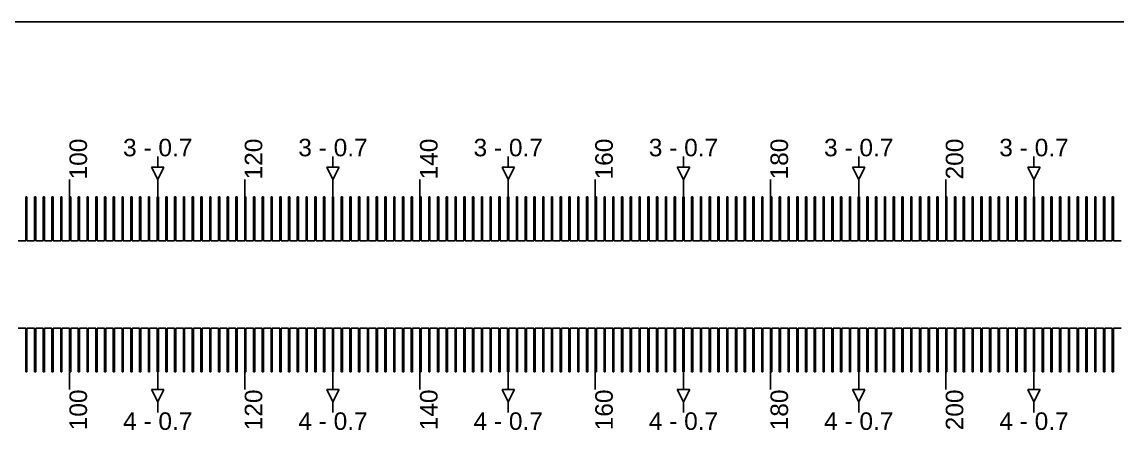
# Model space of a CAD drawing. Extents: x -119394 to 128420, y 74496 to 185496.
# Drawn here: x 4930 to 5555, y 112563 to 112796 of the extents above; entities that cross this region are included whole.
import ezdxf

# ---------------------------------------------------------------- set-up
doc = ezdxf.new("R2010")
doc.units = 13
doc.layers.add('CL - Label-1', color=120, linetype='Continuous')
doc.layers.add('CL - Label-2', color=132, linetype='Continuous')
doc.layers.add('CL - Sub-Micro', color=7, linetype='Continuous', true_color=0x47d1ff)
doc.styles.get("Standard").update_dxf_attribs({"font": 'arial.ttf'})

msp = doc.modelspace()

# ---------------------------------------------------------------- linework, layer by layer
for p, q in [((4356.79, 112795.86), (14856.79, 112795.86)), ((5007.14, 112712.94), (5007.14, 112718.94)), ((5107.14, 112712.94), (5107.14, 112718.94)), ((5207.14, 112712.94), (5207.14, 112718.94)), ((5307.14, 112712.94), (5307.14, 112718.94)), ((5407.14, 112712.94), (5407.14, 112718.94)), ((5507.14, 112712.94), (5507.14, 112718.94)), ((4956.79, 112695.86), (4956.79, 112705.86)), ((5007.14, 112695.86), (5007.14, 112705.86)), ((5056.79, 112695.86), (5056.79, 112705.86)), ((5107.14, 112695.86), (5107.14, 112705.86)), ((5156.79, 112695.86), (5156.79, 112705.86)), ((5207.14, 112695.86), (5207.14, 112705.86)), ((5256.79, 112695.86), (5256.79, 112705.86)), ((5307.14, 112695.86), (5307.14, 112705.86)), ((5356.79, 112695.86), (5356.79, 112705.86)), ((5407.14, 112695.86), (5407.14, 112705.86)), ((5456.79, 112695.86), (5456.79, 112705.86)), ((5507.14, 112695.86), (5507.14, 112705.86)), ((4956.79, 112595.86), (4956.79, 112585.86)), ((5007.14, 112595.86), (5007.14, 112585.86)), ((5056.79, 112595.86), (5056.79, 112585.86)), ((5107.14, 112595.86), (5107.14, 112585.86)), ((5156.79, 112595.86), (5156.79, 112585.86)), ((5207.14, 112595.86), (5207.14, 112585.86)), ((5256.79, 112595.86), (5256.79, 112585.86)), ((5307.14, 112595.86), (5307.14, 112585.86)), ((5356.79, 112595.86), (5356.79, 112585.86)), ((5407.14, 112595.86), (5407.14, 112585.86)), ((5456.79, 112595.86), (5456.79, 112585.86)), ((5507.14, 112595.86), (5507.14, 112585.86)), ((5007.14, 112578.79), (5007.14, 112572.79)), ((5107.14, 112578.79), (5107.14, 112572.79)), ((5207.14, 112578.79), (5207.14, 112572.79)), ((5307.14, 112578.79), (5307.14, 112572.79)), ((5407.14, 112578.79), (5407.14, 112572.79)), ((5507.14, 112578.79), (5507.14, 112572.79))]:
    msp.add_line(p, q)
at = {"layer": 'CL - Label-2'}
for p, q in [((5007.14, 112705.86), (5003.6, 112712.96)), ((5003.6, 112712.96), (5010.67, 112712.96)), ((5007.14, 112705.86), (5010.67, 112712.96)), ((5107.14, 112705.86), (5103.6, 112712.96)), ((5103.6, 112712.96), (5110.67, 112712.96)), ((5107.14, 112705.86), (5110.67, 112712.96)), ((5207.14, 112705.86), (5203.6, 112712.96)), ((5203.6, 112712.96), (5210.67, 112712.96)), ((5207.14, 112705.86), (5210.67, 112712.96)), ((5307.14, 112705.86), (5303.6, 112712.96)), ((5303.6, 112712.96), (5310.67, 112712.96)), ((5307.14, 112705.86), (5310.67, 112712.96)), ((5407.14, 112705.86), (5403.6, 112712.96)), ((5403.6, 112712.96), (5410.67, 112712.96)), ((5407.14, 112705.86), (5410.67, 112712.96)), ((5507.14, 112705.86), (5503.6, 112712.96)), ((5503.6, 112712.96), (5510.67, 112712.96)), ((5507.14, 112705.86), (5510.67, 112712.96)), ((5007.14, 112578.79), (5003.6, 112585.89)), ((5003.6, 112585.89), (5010.67, 112585.89)), ((5007.14, 112578.79), (5010.67, 112585.89)), ((5107.14, 112578.79), (5103.6, 112585.89)), ((5103.6, 112585.89), (5110.67, 112585.89)), ((5107.14, 112578.79), (5110.67, 112585.89)), ((5207.14, 112578.79), (5203.6, 112585.89)), ((5203.6, 112585.89), (5210.67, 112585.89)), ((5207.14, 112578.79), (5210.67, 112585.89)), ((5307.14, 112578.79), (5303.6, 112585.89)), ((5303.6, 112585.89), (5310.67, 112585.89)), ((5307.14, 112578.79), (5310.67, 112585.89)), ((5407.14, 112578.79), (5403.6, 112585.89)), ((5403.6, 112585.89), (5410.67, 112585.89)), ((5407.14, 112578.79), (5410.67, 112585.89)), ((5507.14, 112578.79), (5503.6, 112585.89)), ((5503.6, 112585.89), (5510.67, 112585.89)), ((5507.14, 112578.79), (5510.67, 112585.89))]:
    msp.add_line(p, q, dxfattribs=at)
at = {"layer": 'CL - Sub-Micro'}
for p, q in [((4931.79, 112670.86), (4931.79, 112695.86)), ((4931.79, 112695.86), (4932.49, 112695.86)), ((4932.49, 112695.86), (4932.49, 112670.86)), ((4936.79, 112670.86), (4936.79, 112695.86)), ((4936.79, 112695.86), (4937.49, 112695.86)), ((4937.49, 112695.86), (4937.49, 112670.86)), ((4941.79, 112670.86), (4941.79, 112695.86)), ((4941.79, 112695.86), (4942.49, 112695.86)), ((4942.49, 112695.86), (4942.49, 112670.86)), ((4946.79, 112670.86), (4946.79, 112695.86)), ((4946.79, 112695.86), (4947.49, 112695.86)), ((4947.49, 112695.86), (4947.49, 112670.86)), ((4951.79, 112670.86), (4951.79, 112695.86)), ((4951.79, 112695.86), (4952.49, 112695.86)), ((4952.49, 112695.86), (4952.49, 112670.86)), ((4956.79, 112670.86), (4956.79, 112695.86)), ((4956.79, 112695.86), (4957.49, 112695.86)), ((4957.49, 112695.86), (4957.49, 112670.86)), ((4961.79, 112670.86), (4961.79, 112695.86)), ((4961.79, 112695.86), (4962.49, 112695.86)), ((4962.49, 112695.86), (4962.49, 112670.86)), ((4966.79, 112670.86), (4966.79, 112695.86)), ((4966.79, 112695.86), (4967.49, 112695.86)), ((4967.49, 112695.86), (4967.49, 112670.86)), ((4971.79, 112670.86), (4971.79, 112695.86)), ((4971.79, 112695.86), (4972.49, 112695.86)), ((4972.49, 112695.86), (4972.49, 112670.86)), ((4976.79, 112670.86), (4976.79, 112695.86)), ((4976.79, 112695.86), (4977.49, 112695.86)), ((4977.49, 112695.86), (4977.49, 112670.86)), ((4981.79, 112670.86), (4981.79, 112695.86)), ((4981.79, 112695.86), (4982.49, 112695.86)), ((4982.49, 112695.86), (4982.49, 112670.86)), ((4986.79, 112670.86), (4986.79, 112695.86)), ((4986.79, 112695.86), (4987.49, 112695.86)), ((4987.49, 112695.86), (4987.49, 112670.86)), ((4991.79, 112670.86), (4991.79, 112695.86)), ((4991.79, 112695.86), (4992.49, 112695.86)), ((4992.49, 112695.86), (4992.49, 112670.86)), ((4996.79, 112670.86), (4996.79, 112695.86)), ((4996.79, 112695.86), (4997.49, 112695.86)), ((4997.49, 112695.86), (4997.49, 112670.86)), ((5001.79, 112670.86), (5001.79, 112695.86)), ((5001.79, 112695.86), (5002.49, 112695.86)), ((5002.49, 112695.86), (5002.49, 112670.86)), ((5006.79, 112670.86), (5006.79, 112695.86)), ((5006.79, 112695.86), (5007.49, 112695.86)), ((5007.49, 112695.86), (5007.49, 112670.86)), ((5011.79, 112670.86), (5011.79, 112695.86)), ((5011.79, 112695.86), (5012.49, 112695.86)), ((5012.49, 112695.86), (5012.49, 112670.86)), ((5016.79, 112670.86), (5016.79, 112695.86)), ((5016.79, 112695.86), (5017.49, 112695.86)), ((5017.49, 112695.86), (5017.49, 112670.86)), ((5021.79, 112670.86), (5021.79, 112695.86)), ((5021.79, 112695.86), (5022.49, 112695.86)), ((5022.49, 112695.86), (5022.49, 112670.86)), ((5026.79, 112670.86), (5026.79, 112695.86)), ((5026.79, 112695.86), (5027.49, 112695.86)), ((5027.49, 112695.86), (5027.49, 112670.86)), ((5031.79, 112670.86), (5031.79, 112695.86)), ((5031.79, 112695.86), (5032.49, 112695.86)), ((5032.49, 112695.86), (5032.49, 112670.86)), ((5036.79, 112670.86), (5036.79, 112695.86)), ((5036.79, 112695.86), (5037.49, 112695.86)), ((5037.49, 112695.86), (5037.49, 112670.86)), ((5041.79, 112670.86), (5041.79, 112695.86)), ((5041.79, 112695.86), (5042.49, 112695.86)), ((5042.49, 112695.86), (5042.49, 112670.86)), ((5046.79, 112670.86), (5046.79, 112695.86)), ((5046.79, 112695.86), (5047.49, 112695.86)), ((5047.49, 112695.86), (5047.49, 112670.86)), ((5051.79, 112670.86), (5051.79, 112695.86)), ((5051.79, 112695.86), (5052.49, 112695.86)), ((5052.49, 112695.86), (5052.49, 112670.86)), ((5056.79, 112670.86), (5056.79, 112695.86)), ((5056.79, 112695.86), (5057.49, 112695.86)), ((5057.49, 112695.86), (5057.49, 112670.86)), ((5061.79, 112670.86), (5061.79, 112695.86)), ((5061.79, 112695.86), (5062.49, 112695.86)), ((5062.49, 112695.86), (5062.49, 112670.86)), ((5066.79, 112670.86), (5066.79, 112695.86)), ((5066.79, 112695.86), (5067.49, 112695.86)), ((5067.49, 112695.86), (5067.49, 112670.86)), ((5071.79, 112670.86), (5071.79, 112695.86)), ((5071.79, 112695.86), (5072.49, 112695.86)), ((5072.49, 112695.86), (5072.49, 112670.86)), ((5076.79, 112670.86), (5076.79, 112695.86)), ((5076.79, 112695.86), (5077.49, 112695.86)), ((5077.49, 112695.86), (5077.49, 112670.86)), ((5081.79, 112670.86), (5081.79, 112695.86)), ((5081.79, 112695.86), (5082.49, 112695.86)), ((5082.49, 112695.86), (5082.49, 112670.86)), ((5086.79, 112670.86), (5086.79, 112695.86)), ((5086.79, 112695.86), (5087.49, 112695.86)), ((5087.49, 112695.86), (5087.49, 112670.86)), ((5091.79, 112670.86), (5091.79, 112695.86)), ((5091.79, 112695.86), (5092.49, 112695.86)), ((5092.49, 112695.86), (5092.49, 112670.86)), ((5096.79, 112670.86), (5096.79, 112695.86)), ((5096.79, 112695.86), (5097.49, 112695.86)), ((5097.49, 112695.86), (5097.49, 112670.86)), ((5101.79, 112670.86), (5101.79, 112695.86)), ((5101.79, 112695.86), (5102.49, 112695.86)), ((5102.49, 112695.86), (5102.49, 112670.86)), ((5106.79, 112670.86), (5106.79, 112695.86)), ((5106.79, 112695.86), (5107.49, 112695.86)), ((5107.49, 112695.86), (5107.49, 112670.86)), ((5111.79, 112670.86), (5111.79, 112695.86)), ((5111.79, 112695.86), (5112.49, 112695.86)), ((5112.49, 112695.86), (5112.49, 112670.86)), ((5116.79, 112670.86), (5116.79, 112695.86)), ((5116.79, 112695.86), (5117.49, 112695.86)), ((5117.49, 112695.86), (5117.49, 112670.86)), ((5121.79, 112670.86), (5121.79, 112695.86)), ((5121.79, 112695.86), (5122.49, 112695.86)), ((5122.49, 112695.86), (5122.49, 112670.86)), ((5126.79, 112670.86), (5126.79, 112695.86)), ((5126.79, 112695.86), (5127.49, 112695.86)), ((5127.49, 112695.86), (5127.49, 112670.86)), ((5131.79, 112670.86), (5131.79, 112695.86)), ((5131.79, 112695.86), (5132.49, 112695.86)), ((5132.49, 112695.86), (5132.49, 112670.86)), ((5136.79, 112670.86), (5136.79, 112695.86)), ((5136.79, 112695.86), (5137.49, 112695.86)), ((5137.49, 112695.86), (5137.49, 112670.86)), ((5141.79, 112670.86), (5141.79, 112695.86)), ((5141.79, 112695.86), (5142.49, 112695.86)), ((5142.49, 112695.86), (5142.49, 112670.86)), ((5146.79, 112670.86), (5146.79, 112695.86)), ((5146.79, 112695.86), (5147.49, 112695.86)), ((5147.49, 112695.86), (5147.49, 112670.86)), ((5151.79, 112670.86), (5151.79, 112695.86)), ((5151.79, 112695.86), (5152.49, 112695.86)), ((5152.49, 112695.86), (5152.49, 112670.86)), ((5156.79, 112670.86), (5156.79, 112695.86)), ((5156.79, 112695.86), (5157.49, 112695.86)), ((5157.49, 112695.86), (5157.49, 112670.86)), ((5161.79, 112670.86), (5161.79, 112695.86)), ((5161.79, 112695.86), (5162.49, 112695.86)), ((5162.49, 112695.86), (5162.49, 112670.86)), ((5166.79, 112670.86), (5166.79, 112695.86)), ((5166.79, 112695.86), (5167.49, 112695.86)), ((5167.49, 112695.86), (5167.49, 112670.86)), ((5171.79, 112670.86), (5171.79, 112695.86)), ((5171.79, 112695.86), (5172.49, 112695.86)), ((5172.49, 112695.86), (5172.49, 112670.86)), ((5176.79, 112670.86), (5176.79, 112695.86)), ((5176.79, 112695.86), (5177.49, 112695.86)), ((5177.49, 112695.86), (5177.49, 112670.86)), ((5181.79, 112670.86), (5181.79, 112695.86)), ((5181.79, 112695.86), (5182.49, 112695.86)), ((5182.49, 112695.86), (5182.49, 112670.86)), ((5186.79, 112670.86), (5186.79, 112695.86)), ((5186.79, 112695.86), (5187.49, 112695.86)), ((5187.49, 112695.86), (5187.49, 112670.86)), ((5191.79, 112670.86), (5191.79, 112695.86)), ((5191.79, 112695.86), (5192.49, 112695.86)), ((5192.49, 112695.86), (5192.49, 112670.86)), ((5196.79, 112670.86), (5196.79, 112695.86)), ((5196.79, 112695.86), (5197.49, 112695.86)), ((5197.49, 112695.86), (5197.49, 112670.86)), ((5201.79, 112670.86), (5201.79, 112695.86)), ((5201.79, 112695.86), (5202.49, 112695.86)), ((5202.49, 112695.86), (5202.49, 112670.86)), ((5206.79, 112670.86), (5206.79, 112695.86)), ((5206.79, 112695.86), (5207.49, 112695.86)), ((5207.49, 112695.86), (5207.49, 112670.86)), ((5211.79, 112670.86), (5211.79, 112695.86)), ((5211.79, 112695.86), (5212.49, 112695.86)), ((5212.49, 112695.86), (5212.49, 112670.86)), ((5216.79, 112670.86), (5216.79, 112695.86)), ((5216.79, 112695.86), (5217.49, 112695.86)), ((5217.49, 112695.86), (5217.49, 112670.86)), ((5221.79, 112670.86), (5221.79, 112695.86)), ((5221.79, 112695.86), (5222.49, 112695.86)), ((5222.49, 112695.86), (5222.49, 112670.86)), ((5226.79, 112670.86), (5226.79, 112695.86)), ((5226.79, 112695.86), (5227.49, 112695.86)), ((5227.49, 112695.86), (5227.49, 112670.86)), ((5231.79, 112670.86), (5231.79, 112695.86)), ((5231.79, 112695.86), (5232.49, 112695.86)), ((5232.49, 112695.86), (5232.49, 112670.86)), ((5236.79, 112670.86), (5236.79, 112695.86)), ((5236.79, 112695.86), (5237.49, 112695.86)), ((5237.49, 112695.86), (5237.49, 112670.86)), ((5241.79, 112670.86), (5241.79, 112695.86)), ((5241.79, 112695.86), (5242.49, 112695.86)), ((5242.49, 112695.86), (5242.49, 112670.86)), ((5246.79, 112670.86), (5246.79, 112695.86)), ((5246.79, 112695.86), (5247.49, 112695.86)), ((5247.49, 112695.86), (5247.49, 112670.86)), ((5251.79, 112670.86), (5251.79, 112695.86)), ((5251.79, 112695.86), (5252.49, 112695.86)), ((5252.49, 112695.86), (5252.49, 112670.86)), ((5256.79, 112670.86), (5256.79, 112695.86)), ((5256.79, 112695.86), (5257.49, 112695.86)), ((5257.49, 112695.86), (5257.49, 112670.86)), ((5261.79, 112670.86), (5261.79, 112695.86)), ((5261.79, 112695.86), (5262.49, 112695.86)), ((5262.49, 112695.86), (5262.49, 112670.86)), ((5266.79, 112670.86), (5266.79, 112695.86)), ((5266.79, 112695.86), (5267.49, 112695.86)), ((5267.49, 112695.86), (5267.49, 112670.86)), ((5271.79, 112670.86), (5271.79, 112695.86)), ((5271.79, 112695.86), (5272.49, 112695.86)), ((5272.49, 112695.86), (5272.49, 112670.86)), ((5276.79, 112670.86), (5276.79, 112695.86)), ((5276.79, 112695.86), (5277.49, 112695.86)), ((5277.49, 112695.86), (5277.49, 112670.86)), ((5281.79, 112670.86), (5281.79, 112695.86)), ((5281.79, 112695.86), (5282.49, 112695.86)), ((5282.49, 112695.86), (5282.49, 112670.86)), ((5286.79, 112670.86), (5286.79, 112695.86)), ((5286.79, 112695.86), (5287.49, 112695.86)), ((5287.49, 112695.86), (5287.49, 112670.86)), ((5291.79, 112670.86), (5291.79, 112695.86)), ((5291.79, 112695.86), (5292.49, 112695.86)), ((5292.49, 112695.86), (5292.49, 112670.86)), ((5296.79, 112670.86), (5296.79, 112695.86)), ((5296.79, 112695.86), (5297.49, 112695.86)), ((5297.49, 112695.86), (5297.49, 112670.86)), ((5301.79, 112670.86), (5301.79, 112695.86)), ((5301.79, 112695.86), (5302.49, 112695.86)), ((5302.49, 112695.86), (5302.49, 112670.86)), ((5306.79, 112670.86), (5306.79, 112695.86)), ((5306.79, 112695.86), (5307.49, 112695.86)), ((5307.49, 112695.86), (5307.49, 112670.86)), ((5311.79, 112670.86), (5311.79, 112695.86)), ((5311.79, 112695.86), (5312.49, 112695.86)), ((5312.49, 112695.86), (5312.49, 112670.86)), ((5316.79, 112670.86), (5316.79, 112695.86)), ((5316.79, 112695.86), (5317.49, 112695.86)), ((5317.49, 112695.86), (5317.49, 112670.86)), ((5321.79, 112670.86), (5321.79, 112695.86)), ((5321.79, 112695.86), (5322.49, 112695.86)), ((5322.49, 112695.86), (5322.49, 112670.86)), ((5326.79, 112670.86), (5326.79, 112695.86)), ((5326.79, 112695.86), (5327.49, 112695.86)), ((5327.49, 112695.86), (5327.49, 112670.86)), ((5331.79, 112670.86), (5331.79, 112695.86)), ((5331.79, 112695.86), (5332.49, 112695.86)), ((5332.49, 112695.86), (5332.49, 112670.86)), ((5336.79, 112670.86), (5336.79, 112695.86)), ((5336.79, 112695.86), (5337.49, 112695.86)), ((5337.49, 112695.86), (5337.49, 112670.86)), ((5341.79, 112670.86), (5341.79, 112695.86)), ((5341.79, 112695.86), (5342.49, 112695.86)), ((5342.49, 112695.86), (5342.49, 112670.86)), ((5346.79, 112670.86), (5346.79, 112695.86)), ((5346.79, 112695.86), (5347.49, 112695.86)), ((5347.49, 112695.86), (5347.49, 112670.86)), ((5351.79, 112670.86), (5351.79, 112695.86)), ((5351.79, 112695.86), (5352.49, 112695.86)), ((5352.49, 112695.86), (5352.49, 112670.86)), ((5356.79, 112670.86), (5356.79, 112695.86)), ((5356.79, 112695.86), (5357.49, 112695.86)), ((5357.49, 112695.86), (5357.49, 112670.86)), ((5361.79, 112670.86), (5361.79, 112695.86)), ((5361.79, 112695.86), (5362.49, 112695.86)), ((5362.49, 112695.86), (5362.49, 112670.86)), ((5366.79, 112670.86), (5366.79, 112695.86)), ((5366.79, 112695.86), (5367.49, 112695.86)), ((5367.49, 112695.86), (5367.49, 112670.86)), ((5371.79, 112670.86), (5371.79, 112695.86)), ((5371.79, 112695.86), (5372.49, 112695.86)), ((5372.49, 112695.86), (5372.49, 112670.86)), ((5376.79, 112670.86), (5376.79, 112695.86)), ((5376.79, 112695.86), (5377.49, 112695.86)), ((5377.49, 112695.86), (5377.49, 112670.86)), ((5381.79, 112670.86), (5381.79, 112695.86)), ((5381.79, 112695.86), (5382.49, 112695.86)), ((5382.49, 112695.86), (5382.49, 112670.86)), ((5386.79, 112670.86), (5386.79, 112695.86)), ((5386.79, 112695.86), (5387.49, 112695.86)), ((5387.49, 112695.86), (5387.49, 112670.86)), ((5391.79, 112670.86), (5391.79, 112695.86)), ((5391.79, 112695.86), (5392.49, 112695.86)), ((5392.49, 112695.86), (5392.49, 112670.86)), ((5396.79, 112670.86), (5396.79, 112695.86)), ((5396.79, 112695.86), (5397.49, 112695.86)), ((5397.49, 112695.86), (5397.49, 112670.86)), ((5401.79, 112670.86), (5401.79, 112695.86)), ((5401.79, 112695.86), (5402.49, 112695.86)), ((5402.49, 112695.86), (5402.49, 112670.86)), ((5406.79, 112670.86), (5406.79, 112695.86)), ((5406.79, 112695.86), (5407.49, 112695.86)), ((5407.49, 112695.86), (5407.49, 112670.86)), ((5411.79, 112670.86), (5411.79, 112695.86)), ((5411.79, 112695.86), (5412.49, 112695.86)), ((5412.49, 112695.86), (5412.49, 112670.86)), ((5416.79, 112670.86), (5416.79, 112695.86)), ((5416.79, 112695.86), (5417.49, 112695.86)), ((5417.49, 112695.86), (5417.49, 112670.86)), ((5421.79, 112670.86), (5421.79, 112695.86)), ((5421.79, 112695.86), (5422.49, 112695.86)), ((5422.49, 112695.86), (5422.49, 112670.86)), ((5426.79, 112670.86), (5426.79, 112695.86)), ((5426.79, 112695.86), (5427.49, 112695.86)), ((5427.49, 112695.86), (5427.49, 112670.86)), ((5431.79, 112670.86), (5431.79, 112695.86)), ((5431.79, 112695.86), (5432.49, 112695.86)), ((5432.49, 112695.86), (5432.49, 112670.86)), ((5436.79, 112670.86), (5436.79, 112695.86)), ((5436.79, 112695.86), (5437.49, 112695.86)), ((5437.49, 112695.86), (5437.49, 112670.86)), ((5441.79, 112670.86), (5441.79, 112695.86)), ((5441.79, 112695.86), (5442.49, 112695.86)), ((5442.49, 112695.86), (5442.49, 112670.86)), ((5446.79, 112670.86), (5446.79, 112695.86)), ((5446.79, 112695.86), (5447.49, 112695.86)), ((5447.49, 112695.86), (5447.49, 112670.86)), ((5451.79, 112670.86), (5451.79, 112695.86)), ((5451.79, 112695.86), (5452.49, 112695.86)), ((5452.49, 112695.86), (5452.49, 112670.86)), ((5456.79, 112670.86), (5456.79, 112695.86)), ((5456.79, 112695.86), (5457.49, 112695.86)), ((5457.49, 112695.86), (5457.49, 112670.86)), ((5461.79, 112670.86), (5461.79, 112695.86)), ((5461.79, 112695.86), (5462.49, 112695.86)), ((5462.49, 112695.86), (5462.49, 112670.86)), ((5466.79, 112670.86), (5466.79, 112695.86)), ((5466.79, 112695.86), (5467.49, 112695.86)), ((5467.49, 112695.86), (5467.49, 112670.86)), ((5471.79, 112670.86), (5471.79, 112695.86)), ((5471.79, 112695.86), (5472.49, 112695.86)), ((5472.49, 112695.86), (5472.49, 112670.86)), ((5476.79, 112670.86), (5476.79, 112695.86)), ((5476.79, 112695.86), (5477.49, 112695.86)), ((5477.49, 112695.86), (5477.49, 112670.86)), ((5481.79, 112670.86), (5481.79, 112695.86)), ((5481.79, 112695.86), (5482.49, 112695.86)), ((5482.49, 112695.86), (5482.49, 112670.86)), ((5486.79, 112670.86), (5486.79, 112695.86)), ((5486.79, 112695.86), (5487.49, 112695.86)), ((5487.49, 112695.86), (5487.49, 112670.86)), ((5491.79, 112670.86), (5491.79, 112695.86)), ((5491.79, 112695.86), (5492.49, 112695.86)), ((5492.49, 112695.86), (5492.49, 112670.86)), ((5496.79, 112670.86), (5496.79, 112695.86)), ((5496.79, 112695.86), (5497.49, 112695.86)), ((5497.49, 112695.86), (5497.49, 112670.86)), ((5501.79, 112670.86), (5501.79, 112695.86)), ((5501.79, 112695.86), (5502.49, 112695.86)), ((5502.49, 112695.86), (5502.49, 112670.86)), ((5506.79, 112670.86), (5506.79, 112695.86)), ((5506.79, 112695.86), (5507.49, 112695.86)), ((5507.49, 112695.86), (5507.49, 112670.86)), ((5511.79, 112670.86), (5511.79, 112695.86)), ((5511.79, 112695.86), (5512.49, 112695.86)), ((5512.49, 112695.86), (5512.49, 112670.86)), ((5516.79, 112670.86), (5516.79, 112695.86)), ((5516.79, 112695.86), (5517.49, 112695.86)), ((5517.49, 112695.86), (5517.49, 112670.86)), ((5521.79, 112670.86), (5521.79, 112695.86)), ((5521.79, 112695.86), (5522.49, 112695.86)), ((5522.49, 112695.86), (5522.49, 112670.86)), ((5526.79, 112670.86), (5526.79, 112695.86)), ((5526.79, 112695.86), (5527.49, 112695.86)), ((5527.49, 112695.86), (5527.49, 112670.86)), ((5531.79, 112670.86), (5531.79, 112695.86)), ((5531.79, 112695.86), (5532.49, 112695.86)), ((5532.49, 112695.86), (5532.49, 112670.86)), ((5536.79, 112670.86), (5536.79, 112695.86)), ((5536.79, 112695.86), (5537.49, 112695.86)), ((5537.49, 112695.86), (5537.49, 112670.86)), ((5541.79, 112670.86), (5541.79, 112695.86)), ((5541.79, 112695.86), (5542.49, 112695.86)), ((5542.49, 112695.86), (5542.49, 112670.86)), ((5546.79, 112670.86), (5546.79, 112695.86)), ((5546.79, 112695.86), (5547.49, 112695.86)), ((5547.49, 112695.86), (5547.49, 112670.86)), ((5551.79, 112670.86), (5551.79, 112695.86)), ((5551.79, 112695.86), (5552.49, 112695.86)), ((5552.49, 112695.86), (5552.49, 112670.86)), ((4927.49, 112670.86), (4931.79, 112670.86)), ((4932.49, 112670.86), (4936.79, 112670.86)), ((4937.49, 112670.86), (4941.79, 112670.86)), ((4942.49, 112670.86), (4946.79, 112670.86)), ((4947.49, 112670.86), (4951.79, 112670.86)), ((4952.49, 112670.86), (4956.79, 112670.86)), ((4957.49, 112670.86), (4961.79, 112670.86)), ((4962.49, 112670.86), (4966.79, 112670.86)), ((4967.49, 112670.86), (4971.79, 112670.86)), ((4972.49, 112670.86), (4976.79, 112670.86)), ((4977.49, 112670.86), (4981.79, 112670.86)), ((4982.49, 112670.86), (4986.79, 112670.86)), ((4987.49, 112670.86), (4991.79, 112670.86)), ((4992.49, 112670.86), (4996.79, 112670.86)), ((4997.49, 112670.86), (5001.79, 112670.86)), ((5002.49, 112670.86), (5006.79, 112670.86)), ((5007.49, 112670.86), (5011.79, 112670.86)), ((5012.49, 112670.86), (5016.79, 112670.86)), ((5017.49, 112670.86), (5021.79, 112670.86)), ((5022.49, 112670.86), (5026.79, 112670.86)), ((5027.49, 112670.86), (5031.79, 112670.86)), ((5032.49, 112670.86), (5036.79, 112670.86)), ((5037.49, 112670.86), (5041.79, 112670.86)), ((5042.49, 112670.86), (5046.79, 112670.86)), ((5047.49, 112670.86), (5051.79, 112670.86)), ((5052.49, 112670.86), (5056.79, 112670.86)), ((5057.49, 112670.86), (5061.79, 112670.86)), ((5062.49, 112670.86), (5066.79, 112670.86)), ((5067.49, 112670.86), (5071.79, 112670.86)), ((5072.49, 112670.86), (5076.79, 112670.86)), ((5077.49, 112670.86), (5081.79, 112670.86)), ((5082.49, 112670.86), (5086.79, 112670.86)), ((5087.49, 112670.86), (5091.79, 112670.86)), ((5092.49, 112670.86), (5096.79, 112670.86)), ((5097.49, 112670.86), (5101.79, 112670.86)), ((5102.49, 112670.86), (5106.79, 112670.86)), ((5107.49, 112670.86), (5111.79, 112670.86)), ((5112.49, 112670.86), (5116.79, 112670.86)), ((5117.49, 112670.86), (5121.79, 112670.86)), ((5122.49, 112670.86), (5126.79, 112670.86)), ((5127.49, 112670.86), (5131.79, 112670.86)), ((5132.49, 112670.86), (5136.79, 112670.86)), ((5137.49, 112670.86), (5141.79, 112670.86)), ((5142.49, 112670.86), (5146.79, 112670.86)), ((5147.49, 112670.86), (5151.79, 112670.86)), ((5152.49, 112670.86), (5156.79, 112670.86)), ((5157.49, 112670.86), (5161.79, 112670.86)), ((5162.49, 112670.86), (5166.79, 112670.86)), ((5167.49, 112670.86), (5171.79, 112670.86)), ((5172.49, 112670.86), (5176.79, 112670.86)), ((5177.49, 112670.86), (5181.79, 112670.86)), ((5182.49, 112670.86), (5186.79, 112670.86)), ((5187.49, 112670.86), (5191.79, 112670.86)), ((5192.49, 112670.86), (5196.79, 112670.86)), ((5197.49, 112670.86), (5201.79, 112670.86)), ((5202.49, 112670.86), (5206.79, 112670.86)), ((5207.49, 112670.86), (5211.79, 112670.86)), ((5212.49, 112670.86), (5216.79, 112670.86)), ((5217.49, 112670.86), (5221.79, 112670.86)), ((5222.49, 112670.86), (5226.79, 112670.86)), ((5227.49, 112670.86), (5231.79, 112670.86)), ((5232.49, 112670.86), (5236.79, 112670.86)), ((5237.49, 112670.86), (5241.79, 112670.86)), ((5242.49, 112670.86), (5246.79, 112670.86)), ((5247.49, 112670.86), (5251.79, 112670.86)), ((5252.49, 112670.86), (5256.79, 112670.86)), ((5257.49, 112670.86), (5261.79, 112670.86)), ((5262.49, 112670.86), (5266.79, 112670.86)), ((5267.49, 112670.86), (5271.79, 112670.86)), ((5272.49, 112670.86), (5276.79, 112670.86)), ((5277.49, 112670.86), (5281.79, 112670.86)), ((5282.49, 112670.86), (5286.79, 112670.86)), ((5287.49, 112670.86), (5291.79, 112670.86)), ((5292.49, 112670.86), (5296.79, 112670.86)), ((5297.49, 112670.86), (5301.79, 112670.86)), ((5302.49, 112670.86), (5306.79, 112670.86)), ((5307.49, 112670.86), (5311.79, 112670.86)), ((5312.49, 112670.86), (5316.79, 112670.86)), ((5317.49, 112670.86), (5321.79, 112670.86)), ((5322.49, 112670.86), (5326.79, 112670.86)), ((5327.49, 112670.86), (5331.79, 112670.86)), ((5332.49, 112670.86), (5336.79, 112670.86)), ((5337.49, 112670.86), (5341.79, 112670.86)), ((5342.49, 112670.86), (5346.79, 112670.86)), ((5347.49, 112670.86), (5351.79, 112670.86)), ((5352.49, 112670.86), (5356.79, 112670.86)), ((5357.49, 112670.86), (5361.79, 112670.86)), ((5362.49, 112670.86), (5366.79, 112670.86)), ((5367.49, 112670.86), (5371.79, 112670.86)), ((5372.49, 112670.86), (5376.79, 112670.86)), ((5377.49, 112670.86), (5381.79, 112670.86)), ((5382.49, 112670.86), (5386.79, 112670.86)), ((5387.49, 112670.86), (5391.79, 112670.86)), ((5392.49, 112670.86), (5396.79, 112670.86)), ((5397.49, 112670.86), (5401.79, 112670.86)), ((5402.49, 112670.86), (5406.79, 112670.86)), ((5407.49, 112670.86), (5411.79, 112670.86)), ((5412.49, 112670.86), (5416.79, 112670.86)), ((5417.49, 112670.86), (5421.79, 112670.86)), ((5422.49, 112670.86), (5426.79, 112670.86)), ((5427.49, 112670.86), (5431.79, 112670.86)), ((5432.49, 112670.86), (5436.79, 112670.86)), ((5437.49, 112670.86), (5441.79, 112670.86)), ((5442.49, 112670.86), (5446.79, 112670.86)), ((5447.49, 112670.86), (5451.79, 112670.86)), ((5452.49, 112670.86), (5456.79, 112670.86)), ((5457.49, 112670.86), (5461.79, 112670.86)), ((5462.49, 112670.86), (5466.79, 112670.86)), ((5467.49, 112670.86), (5471.79, 112670.86)), ((5472.49, 112670.86), (5476.79, 112670.86)), ((5477.49, 112670.86), (5481.79, 112670.86)), ((5482.49, 112670.86), (5486.79, 112670.86)), ((5487.49, 112670.86), (5491.79, 112670.86)), ((5492.49, 112670.86), (5496.79, 112670.86)), ((5497.49, 112670.86), (5501.79, 112670.86)), ((5502.49, 112670.86), (5506.79, 112670.86)), ((5507.49, 112670.86), (5511.79, 112670.86)), ((5512.49, 112670.86), (5516.79, 112670.86)), ((5517.49, 112670.86), (5521.79, 112670.86)), ((5522.49, 112670.86), (5526.79, 112670.86)), ((5527.49, 112670.86), (5531.79, 112670.86)), ((5532.49, 112670.86), (5536.79, 112670.86)), ((5537.49, 112670.86), (5541.79, 112670.86)), ((5542.49, 112670.86), (5546.79, 112670.86)), ((5547.49, 112670.86), (5551.79, 112670.86)), ((5552.49, 112670.86), (5556.79, 112670.86)), ((4927.49, 112620.86), (4931.79, 112620.86)), ((4931.79, 112620.86), (4931.79, 112595.86)), ((4932.49, 112595.86), (4932.49, 112620.86)), ((4932.49, 112620.86), (4936.79, 112620.86)), ((4936.79, 112620.86), (4936.79, 112595.86)), ((4937.49, 112595.86), (4937.49, 112620.86)), ((4937.49, 112620.86), (4941.79, 112620.86)), ((4941.79, 112620.86), (4941.79, 112595.86)), ((4942.49, 112595.86), (4942.49, 112620.86)), ((4942.49, 112620.86), (4946.79, 112620.86)), ((4946.79, 112620.86), (4946.79, 112595.86)), ((4947.49, 112595.86), (4947.49, 112620.86)), ((4947.49, 112620.86), (4951.79, 112620.86)), ((4951.79, 112620.86), (4951.79, 112595.86)), ((4952.49, 112595.86), (4952.49, 112620.86)), ((4952.49, 112620.86), (4956.79, 112620.86)), ((4956.79, 112620.86), (4956.79, 112595.86)), ((4957.49, 112595.86), (4957.49, 112620.86)), ((4957.49, 112620.86), (4961.79, 112620.86)), ((4961.79, 112620.86), (4961.79, 112595.86)), ((4962.49, 112595.86), (4962.49, 112620.86)), ((4962.49, 112620.86), (4966.79, 112620.86)), ((4966.79, 112620.86), (4966.79, 112595.86)), ((4967.49, 112595.86), (4967.49, 112620.86)), ((4967.49, 112620.86), (4971.79, 112620.86)), ((4971.79, 112620.86), (4971.79, 112595.86)), ((4972.49, 112595.86), (4972.49, 112620.86)), ((4972.49, 112620.86), (4976.79, 112620.86)), ((4976.79, 112620.86), (4976.79, 112595.86)), ((4977.49, 112595.86), (4977.49, 112620.86)), ((4977.49, 112620.86), (4981.79, 112620.86)), ((4981.79, 112620.86), (4981.79, 112595.86)), ((4982.49, 112595.86), (4982.49, 112620.86)), ((4982.49, 112620.86), (4986.79, 112620.86)), ((4986.79, 112620.86), (4986.79, 112595.86)), ((4987.49, 112595.86), (4987.49, 112620.86)), ((4987.49, 112620.86), (4991.79, 112620.86)), ((4991.79, 112620.86), (4991.79, 112595.86)), ((4992.49, 112595.86), (4992.49, 112620.86)), ((4992.49, 112620.86), (4996.79, 112620.86)), ((4996.79, 112620.86), (4996.79, 112595.86)), ((4997.49, 112595.86), (4997.49, 112620.86)), ((4997.49, 112620.86), (5001.79, 112620.86)), ((5001.79, 112620.86), (5001.79, 112595.86)), ((5002.49, 112595.86), (5002.49, 112620.86)), ((5002.49, 112620.86), (5006.79, 112620.86)), ((5006.79, 112620.86), (5006.79, 112595.86)), ((5007.49, 112595.86), (5007.49, 112620.86)), ((5007.49, 112620.86), (5011.79, 112620.86)), ((5011.79, 112620.86), (5011.79, 112595.86)), ((5012.49, 112595.86), (5012.49, 112620.86)), ((5012.49, 112620.86), (5016.79, 112620.86)), ((5016.79, 112620.86), (5016.79, 112595.86)), ((5017.49, 112595.86), (5017.49, 112620.86)), ((5017.49, 112620.86), (5021.79, 112620.86)), ((5021.79, 112620.86), (5021.79, 112595.86)), ((5022.49, 112595.86), (5022.49, 112620.86)), ((5022.49, 112620.86), (5026.79, 112620.86)), ((5026.79, 112620.86), (5026.79, 112595.86)), ((5027.49, 112595.86), (5027.49, 112620.86)), ((5027.49, 112620.86), (5031.79, 112620.86)), ((5031.79, 112620.86), (5031.79, 112595.86)), ((5032.49, 112595.86), (5032.49, 112620.86)), ((5032.49, 112620.86), (5036.79, 112620.86)), ((5036.79, 112620.86), (5036.79, 112595.86)), ((5037.49, 112595.86), (5037.49, 112620.86)), ((5037.49, 112620.86), (5041.79, 112620.86)), ((5041.79, 112620.86), (5041.79, 112595.86)), ((5042.49, 112595.86), (5042.49, 112620.86)), ((5042.49, 112620.86), (5046.79, 112620.86)), ((5046.79, 112620.86), (5046.79, 112595.86)), ((5047.49, 112595.86), (5047.49, 112620.86)), ((5047.49, 112620.86), (5051.79, 112620.86)), ((5051.79, 112620.86), (5051.79, 112595.86)), ((5052.49, 112595.86), (5052.49, 112620.86)), ((5052.49, 112620.86), (5056.79, 112620.86)), ((5056.79, 112620.86), (5056.79, 112595.86)), ((5057.49, 112595.86), (5057.49, 112620.86)), ((5057.49, 112620.86), (5061.79, 112620.86)), ((5061.79, 112620.86), (5061.79, 112595.86)), ((5062.49, 112595.86), (5062.49, 112620.86)), ((5062.49, 112620.86), (5066.79, 112620.86)), ((5066.79, 112620.86), (5066.79, 112595.86)), ((5067.49, 112595.86), (5067.49, 112620.86)), ((5067.49, 112620.86), (5071.79, 112620.86)), ((5071.79, 112620.86), (5071.79, 112595.86)), ((5072.49, 112595.86), (5072.49, 112620.86)), ((5072.49, 112620.86), (5076.79, 112620.86)), ((5076.79, 112620.86), (5076.79, 112595.86)), ((5077.49, 112595.86), (5077.49, 112620.86)), ((5077.49, 112620.86), (5081.79, 112620.86)), ((5081.79, 112620.86), (5081.79, 112595.86)), ((5082.49, 112595.86), (5082.49, 112620.86)), ((5082.49, 112620.86), (5086.79, 112620.86)), ((5086.79, 112620.86), (5086.79, 112595.86)), ((5087.49, 112595.86), (5087.49, 112620.86)), ((5087.49, 112620.86), (5091.79, 112620.86)), ((5091.79, 112620.86), (5091.79, 112595.86)), ((5092.49, 112595.86), (5092.49, 112620.86)), ((5092.49, 112620.86), (5096.79, 112620.86)), ((5096.79, 112620.86), (5096.79, 112595.86)), ((5097.49, 112595.86), (5097.49, 112620.86)), ((5097.49, 112620.86), (5101.79, 112620.86)), ((5101.79, 112620.86), (5101.79, 112595.86)), ((5102.49, 112595.86), (5102.49, 112620.86)), ((5102.49, 112620.86), (5106.79, 112620.86)), ((5106.79, 112620.86), (5106.79, 112595.86)), ((5107.49, 112595.86), (5107.49, 112620.86)), ((5107.49, 112620.86), (5111.79, 112620.86)), ((5111.79, 112620.86), (5111.79, 112595.86)), ((5112.49, 112595.86), (5112.49, 112620.86)), ((5112.49, 112620.86), (5116.79, 112620.86)), ((5116.79, 112620.86), (5116.79, 112595.86)), ((5117.49, 112595.86), (5117.49, 112620.86)), ((5117.49, 112620.86), (5121.79, 112620.86)), ((5121.79, 112620.86), (5121.79, 112595.86)), ((5122.49, 112595.86), (5122.49, 112620.86)), ((5122.49, 112620.86), (5126.79, 112620.86)), ((5126.79, 112620.86), (5126.79, 112595.86)), ((5127.49, 112595.86), (5127.49, 112620.86)), ((5127.49, 112620.86), (5131.79, 112620.86)), ((5131.79, 112620.86), (5131.79, 112595.86)), ((5132.49, 112595.86), (5132.49, 112620.86)), ((5132.49, 112620.86), (5136.79, 112620.86)), ((5136.79, 112620.86), (5136.79, 112595.86)), ((5137.49, 112595.86), (5137.49, 112620.86)), ((5137.49, 112620.86), (5141.79, 112620.86)), ((5141.79, 112620.86), (5141.79, 112595.86)), ((5142.49, 112595.86), (5142.49, 112620.86)), ((5142.49, 112620.86), (5146.79, 112620.86)), ((5146.79, 112620.86), (5146.79, 112595.86)), ((5147.49, 112595.86), (5147.49, 112620.86)), ((5147.49, 112620.86), (5151.79, 112620.86)), ((5151.79, 112620.86), (5151.79, 112595.86)), ((5152.49, 112595.86), (5152.49, 112620.86)), ((5152.49, 112620.86), (5156.79, 112620.86)), ((5156.79, 112620.86), (5156.79, 112595.86)), ((5157.49, 112595.86), (5157.49, 112620.86)), ((5157.49, 112620.86), (5161.79, 112620.86)), ((5161.79, 112620.86), (5161.79, 112595.86)), ((5162.49, 112595.86), (5162.49, 112620.86)), ((5162.49, 112620.86), (5166.79, 112620.86)), ((5166.79, 112620.86), (5166.79, 112595.86)), ((5167.49, 112595.86), (5167.49, 112620.86)), ((5167.49, 112620.86), (5171.79, 112620.86)), ((5171.79, 112620.86), (5171.79, 112595.86)), ((5172.49, 112595.86), (5172.49, 112620.86)), ((5172.49, 112620.86), (5176.79, 112620.86)), ((5176.79, 112620.86), (5176.79, 112595.86)), ((5177.49, 112595.86), (5177.49, 112620.86)), ((5177.49, 112620.86), (5181.79, 112620.86)), ((5181.79, 112620.86), (5181.79, 112595.86)), ((5182.49, 112595.86), (5182.49, 112620.86)), ((5182.49, 112620.86), (5186.79, 112620.86)), ((5186.79, 112620.86), (5186.79, 112595.86)), ((5187.49, 112595.86), (5187.49, 112620.86)), ((5187.49, 112620.86), (5191.79, 112620.86)), ((5191.79, 112620.86), (5191.79, 112595.86)), ((5192.49, 112595.86), (5192.49, 112620.86)), ((5192.49, 112620.86), (5196.79, 112620.86)), ((5196.79, 112620.86), (5196.79, 112595.86)), ((5197.49, 112595.86), (5197.49, 112620.86)), ((5197.49, 112620.86), (5201.79, 112620.86)), ((5201.79, 112620.86), (5201.79, 112595.86)), ((5202.49, 112595.86), (5202.49, 112620.86)), ((5202.49, 112620.86), (5206.79, 112620.86)), ((5206.79, 112620.86), (5206.79, 112595.86)), ((5207.49, 112595.86), (5207.49, 112620.86)), ((5207.49, 112620.86), (5211.79, 112620.86)), ((5211.79, 112620.86), (5211.79, 112595.86)), ((5212.49, 112595.86), (5212.49, 112620.86)), ((5212.49, 112620.86), (5216.79, 112620.86)), ((5216.79, 112620.86), (5216.79, 112595.86)), ((5217.49, 112595.86), (5217.49, 112620.86)), ((5217.49, 112620.86), (5221.79, 112620.86)), ((5221.79, 112620.86), (5221.79, 112595.86)), ((5222.49, 112595.86), (5222.49, 112620.86)), ((5222.49, 112620.86), (5226.79, 112620.86)), ((5226.79, 112620.86), (5226.79, 112595.86)), ((5227.49, 112595.86), (5227.49, 112620.86)), ((5227.49, 112620.86), (5231.79, 112620.86)), ((5231.79, 112620.86), (5231.79, 112595.86)), ((5232.49, 112595.86), (5232.49, 112620.86)), ((5232.49, 112620.86), (5236.79, 112620.86)), ((5236.79, 112620.86), (5236.79, 112595.86)), ((5237.49, 112595.86), (5237.49, 112620.86)), ((5237.49, 112620.86), (5241.79, 112620.86)), ((5241.79, 112620.86), (5241.79, 112595.86)), ((5242.49, 112595.86), (5242.49, 112620.86)), ((5242.49, 112620.86), (5246.79, 112620.86)), ((5246.79, 112620.86), (5246.79, 112595.86)), ((5247.49, 112595.86), (5247.49, 112620.86)), ((5247.49, 112620.86), (5251.79, 112620.86)), ((5251.79, 112620.86), (5251.79, 112595.86)), ((5252.49, 112595.86), (5252.49, 112620.86)), ((5252.49, 112620.86), (5256.79, 112620.86)), ((5256.79, 112620.86), (5256.79, 112595.86)), ((5257.49, 112595.86), (5257.49, 112620.86)), ((5257.49, 112620.86), (5261.79, 112620.86)), ((5261.79, 112620.86), (5261.79, 112595.86)), ((5262.49, 112595.86), (5262.49, 112620.86)), ((5262.49, 112620.86), (5266.79, 112620.86)), ((5266.79, 112620.86), (5266.79, 112595.86)), ((5267.49, 112595.86), (5267.49, 112620.86)), ((5267.49, 112620.86), (5271.79, 112620.86)), ((5271.79, 112620.86), (5271.79, 112595.86)), ((5272.49, 112595.86), (5272.49, 112620.86)), ((5272.49, 112620.86), (5276.79, 112620.86)), ((5276.79, 112620.86), (5276.79, 112595.86)), ((5277.49, 112595.86), (5277.49, 112620.86)), ((5277.49, 112620.86), (5281.79, 112620.86)), ((5281.79, 112620.86), (5281.79, 112595.86)), ((5282.49, 112595.86), (5282.49, 112620.86)), ((5282.49, 112620.86), (5286.79, 112620.86)), ((5286.79, 112620.86), (5286.79, 112595.86)), ((5287.49, 112595.86), (5287.49, 112620.86)), ((5287.49, 112620.86), (5291.79, 112620.86)), ((5291.79, 112620.86), (5291.79, 112595.86)), ((5292.49, 112595.86), (5292.49, 112620.86)), ((5292.49, 112620.86), (5296.79, 112620.86)), ((5296.79, 112620.86), (5296.79, 112595.86)), ((5297.49, 112595.86), (5297.49, 112620.86)), ((5297.49, 112620.86), (5301.79, 112620.86)), ((5301.79, 112620.86), (5301.79, 112595.86)), ((5302.49, 112595.86), (5302.49, 112620.86)), ((5302.49, 112620.86), (5306.79, 112620.86)), ((5306.79, 112620.86), (5306.79, 112595.86)), ((5307.49, 112595.86), (5307.49, 112620.86)), ((5307.49, 112620.86), (5311.79, 112620.86)), ((5311.79, 112620.86), (5311.79, 112595.86)), ((5312.49, 112595.86), (5312.49, 112620.86)), ((5312.49, 112620.86), (5316.79, 112620.86)), ((5316.79, 112620.86), (5316.79, 112595.86)), ((5317.49, 112595.86), (5317.49, 112620.86)), ((5317.49, 112620.86), (5321.79, 112620.86)), ((5321.79, 112620.86), (5321.79, 112595.86)), ((5322.49, 112595.86), (5322.49, 112620.86)), ((5322.49, 112620.86), (5326.79, 112620.86)), ((5326.79, 112620.86), (5326.79, 112595.86)), ((5327.49, 112595.86), (5327.49, 112620.86)), ((5327.49, 112620.86), (5331.79, 112620.86)), ((5331.79, 112620.86), (5331.79, 112595.86)), ((5332.49, 112595.86), (5332.49, 112620.86)), ((5332.49, 112620.86), (5336.79, 112620.86)), ((5336.79, 112620.86), (5336.79, 112595.86)), ((5337.49, 112595.86), (5337.49, 112620.86)), ((5337.49, 112620.86), (5341.79, 112620.86)), ((5341.79, 112620.86), (5341.79, 112595.86)), ((5342.49, 112595.86), (5342.49, 112620.86)), ((5342.49, 112620.86), (5346.79, 112620.86)), ((5346.79, 112620.86), (5346.79, 112595.86)), ((5347.49, 112595.86), (5347.49, 112620.86)), ((5347.49, 112620.86), (5351.79, 112620.86)), ((5351.79, 112620.86), (5351.79, 112595.86)), ((5352.49, 112595.86), (5352.49, 112620.86)), ((5352.49, 112620.86), (5356.79, 112620.86)), ((5356.79, 112620.86), (5356.79, 112595.86)), ((5357.49, 112595.86), (5357.49, 112620.86)), ((5357.49, 112620.86), (5361.79, 112620.86)), ((5361.79, 112620.86), (5361.79, 112595.86)), ((5362.49, 112595.86), (5362.49, 112620.86)), ((5362.49, 112620.86), (5366.79, 112620.86)), ((5366.79, 112620.86), (5366.79, 112595.86)), ((5367.49, 112595.86), (5367.49, 112620.86)), ((5367.49, 112620.86), (5371.79, 112620.86)), ((5371.79, 112620.86), (5371.79, 112595.86)), ((5372.49, 112595.86), (5372.49, 112620.86)), ((5372.49, 112620.86), (5376.79, 112620.86)), ((5376.79, 112620.86), (5376.79, 112595.86)), ((5377.49, 112595.86), (5377.49, 112620.86)), ((5377.49, 112620.86), (5381.79, 112620.86)), ((5381.79, 112620.86), (5381.79, 112595.86)), ((5382.49, 112595.86), (5382.49, 112620.86)), ((5382.49, 112620.86), (5386.79, 112620.86)), ((5386.79, 112620.86), (5386.79, 112595.86)), ((5387.49, 112595.86), (5387.49, 112620.86)), ((5387.49, 112620.86), (5391.79, 112620.86)), ((5391.79, 112620.86), (5391.79, 112595.86)), ((5392.49, 112595.86), (5392.49, 112620.86)), ((5392.49, 112620.86), (5396.79, 112620.86)), ((5396.79, 112620.86), (5396.79, 112595.86)), ((5397.49, 112595.86), (5397.49, 112620.86)), ((5397.49, 112620.86), (5401.79, 112620.86)), ((5401.79, 112620.86), (5401.79, 112595.86)), ((5402.49, 112595.86), (5402.49, 112620.86)), ((5402.49, 112620.86), (5406.79, 112620.86)), ((5406.79, 112620.86), (5406.79, 112595.86)), ((5407.49, 112595.86), (5407.49, 112620.86)), ((5407.49, 112620.86), (5411.79, 112620.86)), ((5411.79, 112620.86), (5411.79, 112595.86)), ((5412.49, 112595.86), (5412.49, 112620.86)), ((5412.49, 112620.86), (5416.79, 112620.86)), ((5416.79, 112620.86), (5416.79, 112595.86)), ((5417.49, 112595.86), (5417.49, 112620.86)), ((5417.49, 112620.86), (5421.79, 112620.86)), ((5421.79, 112620.86), (5421.79, 112595.86)), ((5422.49, 112595.86), (5422.49, 112620.86)), ((5422.49, 112620.86), (5426.79, 112620.86)), ((5426.79, 112620.86), (5426.79, 112595.86)), ((5427.49, 112595.86), (5427.49, 112620.86)), ((5427.49, 112620.86), (5431.79, 112620.86)), ((5431.79, 112620.86), (5431.79, 112595.86)), ((5432.49, 112595.86), (5432.49, 112620.86)), ((5432.49, 112620.86), (5436.79, 112620.86)), ((5436.79, 112620.86), (5436.79, 112595.86)), ((5437.49, 112595.86), (5437.49, 112620.86)), ((5437.49, 112620.86), (5441.79, 112620.86)), ((5441.79, 112620.86), (5441.79, 112595.86)), ((5442.49, 112595.86), (5442.49, 112620.86)), ((5442.49, 112620.86), (5446.79, 112620.86)), ((5446.79, 112620.86), (5446.79, 112595.86)), ((5447.49, 112595.86), (5447.49, 112620.86)), ((5447.49, 112620.86), (5451.79, 112620.86)), ((5451.79, 112620.86), (5451.79, 112595.86)), ((5452.49, 112595.86), (5452.49, 112620.86)), ((5452.49, 112620.86), (5456.79, 112620.86)), ((5456.79, 112620.86), (5456.79, 112595.86)), ((5457.49, 112595.86), (5457.49, 112620.86)), ((5457.49, 112620.86), (5461.79, 112620.86)), ((5461.79, 112620.86), (5461.79, 112595.86)), ((5462.49, 112595.86), (5462.49, 112620.86)), ((5462.49, 112620.86), (5466.79, 112620.86)), ((5466.79, 112620.86), (5466.79, 112595.86)), ((5467.49, 112595.86), (5467.49, 112620.86)), ((5467.49, 112620.86), (5471.79, 112620.86)), ((5471.79, 112620.86), (5471.79, 112595.86)), ((5472.49, 112595.86), (5472.49, 112620.86)), ((5472.49, 112620.86), (5476.79, 112620.86)), ((5476.79, 112620.86), (5476.79, 112595.86)), ((5477.49, 112595.86), (5477.49, 112620.86)), ((5477.49, 112620.86), (5481.79, 112620.86)), ((5481.79, 112620.86), (5481.79, 112595.86)), ((5482.49, 112595.86), (5482.49, 112620.86)), ((5482.49, 112620.86), (5486.79, 112620.86)), ((5486.79, 112620.86), (5486.79, 112595.86)), ((5487.49, 112595.86), (5487.49, 112620.86)), ((5487.49, 112620.86), (5491.79, 112620.86)), ((5491.79, 112620.86), (5491.79, 112595.86)), ((5492.49, 112595.86), (5492.49, 112620.86)), ((5492.49, 112620.86), (5496.79, 112620.86)), ((5496.79, 112620.86), (5496.79, 112595.86)), ((5497.49, 112595.86), (5497.49, 112620.86)), ((5497.49, 112620.86), (5501.79, 112620.86)), ((5501.79, 112620.86), (5501.79, 112595.86)), ((5502.49, 112595.86), (5502.49, 112620.86)), ((5502.49, 112620.86), (5506.79, 112620.86)), ((5506.79, 112620.86), (5506.79, 112595.86)), ((5507.49, 112595.86), (5507.49, 112620.86)), ((5507.49, 112620.86), (5511.79, 112620.86)), ((5511.79, 112620.86), (5511.79, 112595.86)), ((5512.49, 112595.86), (5512.49, 112620.86)), ((5512.49, 112620.86), (5516.79, 112620.86)), ((5516.79, 112620.86), (5516.79, 112595.86)), ((5517.49, 112595.86), (5517.49, 112620.86)), ((5517.49, 112620.86), (5521.79, 112620.86)), ((5521.79, 112620.86), (5521.79, 112595.86)), ((5522.49, 112595.86), (5522.49, 112620.86)), ((5522.49, 112620.86), (5526.79, 112620.86)), ((5526.79, 112620.86), (5526.79, 112595.86)), ((5527.49, 112595.86), (5527.49, 112620.86)), ((5527.49, 112620.86), (5531.79, 112620.86)), ((5531.79, 112620.86), (5531.79, 112595.86)), ((5532.49, 112595.86), (5532.49, 112620.86)), ((5532.49, 112620.86), (5536.79, 112620.86)), ((5536.79, 112620.86), (5536.79, 112595.86)), ((5537.49, 112595.86), (5537.49, 112620.86)), ((5537.49, 112620.86), (5541.79, 112620.86)), ((5541.79, 112620.86), (5541.79, 112595.86)), ((5542.49, 112595.86), (5542.49, 112620.86)), ((5542.49, 112620.86), (5546.79, 112620.86)), ((5546.79, 112620.86), (5546.79, 112595.86)), ((5547.49, 112595.86), (5547.49, 112620.86)), ((5547.49, 112620.86), (5551.79, 112620.86)), ((5551.79, 112620.86), (5551.79, 112595.86)), ((5552.49, 112595.86), (5552.49, 112620.86)), ((5552.49, 112620.86), (5556.79, 112620.86)), ((4931.79, 112595.86), (4932.49, 112595.86)), ((4936.79, 112595.86), (4937.49, 112595.86)), ((4941.79, 112595.86), (4942.49, 112595.86)), ((4946.79, 112595.86), (4947.49, 112595.86)), ((4951.79, 112595.86), (4952.49, 112595.86)), ((4956.79, 112595.86), (4957.49, 112595.86)), ((4961.79, 112595.86), (4962.49, 112595.86)), ((4966.79, 112595.86), (4967.49, 112595.86)), ((4971.79, 112595.86), (4972.49, 112595.86)), ((4976.79, 112595.86), (4977.49, 112595.86)), ((4981.79, 112595.86), (4982.49, 112595.86)), ((4986.79, 112595.86), (4987.49, 112595.86)), ((4991.79, 112595.86), (4992.49, 112595.86)), ((4996.79, 112595.86), (4997.49, 112595.86)), ((5001.79, 112595.86), (5002.49, 112595.86)), ((5006.79, 112595.86), (5007.49, 112595.86)), ((5011.79, 112595.86), (5012.49, 112595.86)), ((5016.79, 112595.86), (5017.49, 112595.86)), ((5021.79, 112595.86), (5022.49, 112595.86)), ((5026.79, 112595.86), (5027.49, 112595.86)), ((5031.79, 112595.86), (5032.49, 112595.86)), ((5036.79, 112595.86), (5037.49, 112595.86)), ((5041.79, 112595.86), (5042.49, 112595.86)), ((5046.79, 112595.86), (5047.49, 112595.86)), ((5051.79, 112595.86), (5052.49, 112595.86)), ((5056.79, 112595.86), (5057.49, 112595.86)), ((5061.79, 112595.86), (5062.49, 112595.86)), ((5066.79, 112595.86), (5067.49, 112595.86)), ((5071.79, 112595.86), (5072.49, 112595.86)), ((5076.79, 112595.86), (5077.49, 112595.86)), ((5081.79, 112595.86), (5082.49, 112595.86)), ((5086.79, 112595.86), (5087.49, 112595.86)), ((5091.79, 112595.86), (5092.49, 112595.86)), ((5096.79, 112595.86), (5097.49, 112595.86)), ((5101.79, 112595.86), (5102.49, 112595.86)), ((5106.79, 112595.86), (5107.49, 112595.86)), ((5111.79, 112595.86), (5112.49, 112595.86)), ((5116.79, 112595.86), (5117.49, 112595.86)), ((5121.79, 112595.86), (5122.49, 112595.86)), ((5126.79, 112595.86), (5127.49, 112595.86)), ((5131.79, 112595.86), (5132.49, 112595.86)), ((5136.79, 112595.86), (5137.49, 112595.86)), ((5141.79, 112595.86), (5142.49, 112595.86)), ((5146.79, 112595.86), (5147.49, 112595.86)), ((5151.79, 112595.86), (5152.49, 112595.86)), ((5156.79, 112595.86), (5157.49, 112595.86)), ((5161.79, 112595.86), (5162.49, 112595.86)), ((5166.79, 112595.86), (5167.49, 112595.86)), ((5171.79, 112595.86), (5172.49, 112595.86)), ((5176.79, 112595.86), (5177.49, 112595.86)), ((5181.79, 112595.86), (5182.49, 112595.86)), ((5186.79, 112595.86), (5187.49, 112595.86)), ((5191.79, 112595.86), (5192.49, 112595.86)), ((5196.79, 112595.86), (5197.49, 112595.86)), ((5201.79, 112595.86), (5202.49, 112595.86)), ((5206.79, 112595.86), (5207.49, 112595.86)), ((5211.79, 112595.86), (5212.49, 112595.86)), ((5216.79, 112595.86), (5217.49, 112595.86)), ((5221.79, 112595.86), (5222.49, 112595.86)), ((5226.79, 112595.86), (5227.49, 112595.86)), ((5231.79, 112595.86), (5232.49, 112595.86)), ((5236.79, 112595.86), (5237.49, 112595.86)), ((5241.79, 112595.86), (5242.49, 112595.86)), ((5246.79, 112595.86), (5247.49, 112595.86)), ((5251.79, 112595.86), (5252.49, 112595.86)), ((5256.79, 112595.86), (5257.49, 112595.86)), ((5261.79, 112595.86), (5262.49, 112595.86)), ((5266.79, 112595.86), (5267.49, 112595.86)), ((5271.79, 112595.86), (5272.49, 112595.86)), ((5276.79, 112595.86), (5277.49, 112595.86)), ((5281.79, 112595.86), (5282.49, 112595.86)), ((5286.79, 112595.86), (5287.49, 112595.86)), ((5291.79, 112595.86), (5292.49, 112595.86)), ((5296.79, 112595.86), (5297.49, 112595.86)), ((5301.79, 112595.86), (5302.49, 112595.86)), ((5306.79, 112595.86), (5307.49, 112595.86)), ((5311.79, 112595.86), (5312.49, 112595.86)), ((5316.79, 112595.86), (5317.49, 112595.86)), ((5321.79, 112595.86), (5322.49, 112595.86)), ((5326.79, 112595.86), (5327.49, 112595.86)), ((5331.79, 112595.86), (5332.49, 112595.86)), ((5336.79, 112595.86), (5337.49, 112595.86)), ((5341.79, 112595.86), (5342.49, 112595.86)), ((5346.79, 112595.86), (5347.49, 112595.86)), ((5351.79, 112595.86), (5352.49, 112595.86)), ((5356.79, 112595.86), (5357.49, 112595.86)), ((5361.79, 112595.86), (5362.49, 112595.86)), ((5366.79, 112595.86), (5367.49, 112595.86)), ((5371.79, 112595.86), (5372.49, 112595.86)), ((5376.79, 112595.86), (5377.49, 112595.86)), ((5381.79, 112595.86), (5382.49, 112595.86)), ((5386.79, 112595.86), (5387.49, 112595.86)), ((5391.79, 112595.86), (5392.49, 112595.86)), ((5396.79, 112595.86), (5397.49, 112595.86)), ((5401.79, 112595.86), (5402.49, 112595.86)), ((5406.79, 112595.86), (5407.49, 112595.86)), ((5411.79, 112595.86), (5412.49, 112595.86)), ((5416.79, 112595.86), (5417.49, 112595.86)), ((5421.79, 112595.86), (5422.49, 112595.86)), ((5426.79, 112595.86), (5427.49, 112595.86)), ((5431.79, 112595.86), (5432.49, 112595.86)), ((5436.79, 112595.86), (5437.49, 112595.86)), ((5441.79, 112595.86), (5442.49, 112595.86)), ((5446.79, 112595.86), (5447.49, 112595.86)), ((5451.79, 112595.86), (5452.49, 112595.86)), ((5456.79, 112595.86), (5457.49, 112595.86)), ((5461.79, 112595.86), (5462.49, 112595.86)), ((5466.79, 112595.86), (5467.49, 112595.86)), ((5471.79, 112595.86), (5472.49, 112595.86)), ((5476.79, 112595.86), (5477.49, 112595.86)), ((5481.79, 112595.86), (5482.49, 112595.86)), ((5486.79, 112595.86), (5487.49, 112595.86)), ((5491.79, 112595.86), (5492.49, 112595.86)), ((5496.79, 112595.86), (5497.49, 112595.86)), ((5501.79, 112595.86), (5502.49, 112595.86)), ((5506.79, 112595.86), (5507.49, 112595.86)), ((5511.79, 112595.86), (5512.49, 112595.86)), ((5516.79, 112595.86), (5517.49, 112595.86)), ((5521.79, 112595.86), (5522.49, 112595.86)), ((5526.79, 112595.86), (5527.49, 112595.86)), ((5531.79, 112595.86), (5532.49, 112595.86)), ((5536.79, 112595.86), (5537.49, 112595.86)), ((5541.79, 112595.86), (5542.49, 112595.86)), ((5546.79, 112595.86), (5547.49, 112595.86)), ((5551.79, 112595.86), (5552.49, 112595.86))]:
    msp.add_line(p, q, dxfattribs=at)

# ---------------------------------------------------------------- texts
at = {"layer": 'CL - Label-1', "char_height": 10, "rotation": 90}
for s, insert, attachment_point in [('100', (4956.79, 112705.86), 1), ('120', (5056.79, 112705.86), 1), ('140', (5156.79, 112705.86), 1), ('160', (5256.79, 112705.86), 1), ('180', (5356.79, 112705.86), 1), ('200', (5456.79, 112705.86), 1), ('100', (4956.79, 112585.86), 3), ('120', (5056.79, 112585.86), 3), ('140', (5156.79, 112585.86), 3), ('160', (5256.79, 112585.86), 3), ('180', (5356.79, 112585.86), 3), ('200', (5456.79, 112585.86), 3)]:
    msp.add_mtext_dynamic_manual_height_columns(s, width=21.565, gutter_width=12.5, heights=[8.55], dxfattribs=dict(at, insert=insert, attachment_point=attachment_point))
at = {"layer": 'CL - Label-2', "char_height": 10}
for s, insert, attachment_point in [('3 - 0.7', (5007.14, 112718.94), 8), ('3 - 0.7', (5107.14, 112718.94), 8), ('3 - 0.7', (5207.14, 112718.94), 8), ('3 - 0.7', (5307.14, 112718.94), 8), ('3 - 0.7', (5407.14, 112718.94), 8), ('3 - 0.7', (5507.14, 112718.94), 8), ('4 - 0.7', (5007.14, 112572.79), 2), ('4 - 0.7', (5107.14, 112572.79), 2), ('4 - 0.7', (5207.14, 112572.79), 2), ('4 - 0.7', (5307.14, 112572.79), 2), ('4 - 0.7', (5407.14, 112572.79), 2), ('4 - 0.7', (5507.14, 112572.79), 2)]:
    msp.add_mtext_dynamic_manual_height_columns(s, width=52.3045, gutter_width=12.5, heights=[18.11], dxfattribs=dict(at, insert=insert, attachment_point=attachment_point))

doc.saveas('drawing.dxf')
